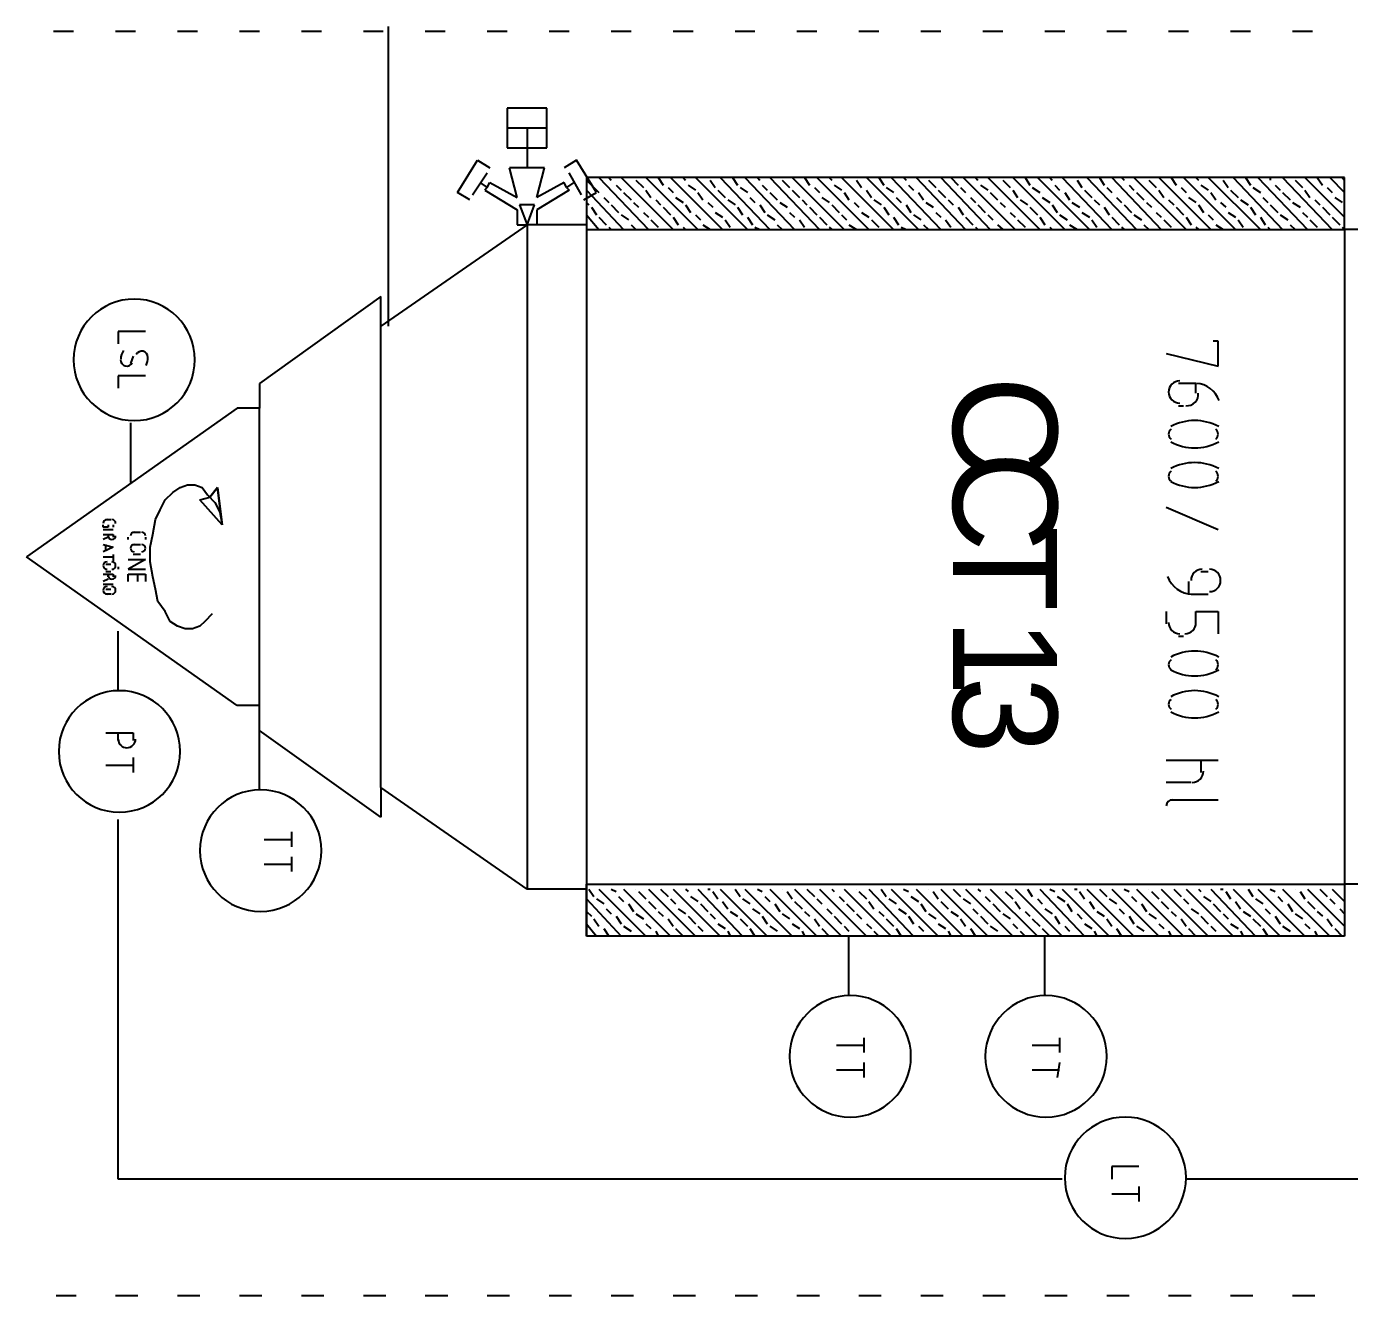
# Model space of a CAD drawing. Header units: millimetres. Extents: x 0 to 33.1, y 1.5 to 45.3.
# Drawn here: x 12.771 to 13.661, y 26.536 to 27.389 of the extents above; entities that cross this region are included whole.
import ezdxf

# ---------------------------------------------------------------- set-up
doc = ezdxf.new("R2010")
doc.units = ezdxf.units.MM
doc.header["$MEASUREMENT"] = 0
doc.layers.get('0').update_dxf_attribs({"linetype": 'CONTINUOUS'})

msp = doc.modelspace()

# ---------------------------------------------------------------- linework, layer by layer
at = {"color": 140, "linetype": 'Continuous'}
for p, q in [((12.8028, 27.3861), (12.7894, 27.3861)), ((12.8445, 27.3861), (12.8311, 27.3861)), ((12.8861, 27.3861), (12.8728, 27.3861)), ((12.9278, 27.3861), (12.9144, 27.3861)), ((12.9695, 27.3861), (12.9561, 27.3861)), ((13.0111, 27.3861), (12.9978, 27.3861)), ((13.0144, 27.3894), (13.0144, 27.1878)), ((13.0528, 27.3861), (13.0394, 27.3861)), ((13.0945, 27.3861), (13.0811, 27.3861)), ((13.1361, 27.3861), (13.1228, 27.3861)), ((13.1778, 27.3861), (13.1644, 27.3861)), ((13.2195, 27.3861), (13.2061, 27.3861)), ((13.2611, 27.3861), (13.2478, 27.3861)), ((13.3028, 27.3861), (13.2894, 27.3861)), ((13.3445, 27.3861), (13.3311, 27.3861)), ((13.3861, 27.3861), (13.3728, 27.3861)), ((13.4278, 27.3861), (13.4144, 27.3861)), ((13.4695, 27.3861), (13.4561, 27.3861)), ((13.5111, 27.3861), (13.4978, 27.3861)), ((13.5528, 27.3861), (13.5394, 27.3861)), ((13.5945, 27.3861), (13.5811, 27.3861)), ((13.6361, 27.3861), (13.6228, 27.3861)), ((13.1211, 27.3344), (13.0945, 27.3344)), ((13.0945, 27.3344), (13.0945, 27.3078)), ((13.1211, 27.3078), (13.1211, 27.3344)), ((13.1211, 27.3211), (13.0945, 27.3211)), ((13.1078, 27.3211), (13.1078, 27.2944)), ((13.0945, 27.3078), (13.1211, 27.3078)), ((13.0611, 27.2778), (13.0744, 27.2994)), ((13.0744, 27.2994), (13.0828, 27.2944)), ((13.1411, 27.2994), (13.1328, 27.2944)), ((13.1545, 27.2778), (13.1411, 27.2994)), ((13.0711, 27.2761), (13.0811, 27.2911)), ((13.0711, 27.2761), (13.0811, 27.2911)), ((13.1195, 27.2944), (13.0961, 27.2944)), ((13.1011, 27.2744), (13.0961, 27.2944)), ((13.1144, 27.2744), (13.1195, 27.2944)), ((13.1444, 27.2761), (13.1361, 27.2911)), ((13.1478, 27.2878), (13.1478, 26.7778)), ((13.6578, 27.2878), (13.1478, 27.2878)), ((13.1478, 27.2878), (13.1478, 27.2528)), ((13.6578, 27.2878), (13.1478, 27.2878)), ((13.1561, 27.2878), (13.1895, 27.2528)), ((13.1628, 27.2878), (13.1644, 27.2861)), ((13.1711, 27.2878), (13.2061, 27.2528)), ((13.1878, 27.2878), (13.2228, 27.2528)), ((13.1961, 27.2878), (13.1994, 27.2828)), ((13.2044, 27.2878), (13.2394, 27.2528)), ((13.2128, 27.2878), (13.2145, 27.2861)), ((13.2211, 27.2878), (13.2561, 27.2528)), ((13.2378, 27.2878), (13.2711, 27.2528)), ((13.2461, 27.2878), (13.2495, 27.2828)), ((13.2544, 27.2878), (13.2878, 27.2528)), ((13.2628, 27.2878), (13.2644, 27.2861)), ((13.2711, 27.2878), (13.3045, 27.2528)), ((13.2861, 27.2878), (13.3211, 27.2528)), ((13.2944, 27.2878), (13.2978, 27.2828)), ((13.3028, 27.2878), (13.3378, 27.2528)), ((13.3111, 27.2878), (13.3128, 27.2861)), ((13.3194, 27.2878), (13.3544, 27.2528)), ((13.3361, 27.2878), (13.3711, 27.2528)), ((13.3445, 27.2878), (13.3478, 27.2828)), ((13.3528, 27.2878), (13.3861, 27.2528)), ((13.3611, 27.2878), (13.3628, 27.2861)), ((13.3695, 27.2878), (13.4028, 27.2528)), ((13.3861, 27.2878), (13.4194, 27.2528)), ((13.3928, 27.2878), (13.3978, 27.2828)), ((13.4011, 27.2878), (13.4361, 27.2528)), ((13.4094, 27.2878), (13.4111, 27.2861)), ((13.4178, 27.2878), (13.4528, 27.2528)), ((13.4345, 27.2878), (13.4695, 27.2528)), ((13.4428, 27.2878), (13.4461, 27.2828)), ((13.4511, 27.2878), (13.4861, 27.2528)), ((13.4594, 27.2878), (13.4611, 27.2861)), ((13.4678, 27.2878), (13.5011, 27.2528)), ((13.4844, 27.2878), (13.5178, 27.2528)), ((13.4928, 27.2878), (13.4961, 27.2828)), ((13.5011, 27.2878), (13.5344, 27.2528)), ((13.5078, 27.2878), (13.5094, 27.2861)), ((13.5161, 27.2878), (13.5511, 27.2528)), ((13.5328, 27.2878), (13.5678, 27.2528)), ((13.5411, 27.2878), (13.5444, 27.2828)), ((13.5494, 27.2878), (13.5844, 27.2528)), ((13.5578, 27.2878), (13.5595, 27.2861)), ((13.5661, 27.2878), (13.6011, 27.2528)), ((13.5828, 27.2878), (13.6161, 27.2528)), ((13.5911, 27.2878), (13.5945, 27.2828)), ((13.5994, 27.2878), (13.6328, 27.2528)), ((13.6078, 27.2878), (13.6078, 27.2861)), ((13.6161, 27.2878), (13.6495, 27.2528)), ((13.6311, 27.2878), (13.6578, 27.2611)), ((13.6394, 27.2878), (13.6428, 27.2828)), ((13.6478, 27.2878), (13.6578, 27.2778)), ((13.6561, 27.2878), (13.6578, 27.2861)), ((13.6578, 27.2528), (13.6578, 27.2878)), ((13.6578, 27.2528), (13.6578, 27.2878)), ((13.0761, 27.2844), (13.0811, 27.2811)), ((13.0811, 27.2811), (13.0794, 27.2794)), ((13.0794, 27.2794), (13.1011, 27.2661)), ((13.0811, 27.2811), (13.0828, 27.2844)), ((13.0811, 27.2811), (13.0811, 27.2811)), ((13.0828, 27.2844), (13.1011, 27.2744)), ((13.1328, 27.2844), (13.1144, 27.2744)), ((13.1361, 27.2794), (13.1144, 27.2661)), ((13.1344, 27.2811), (13.1328, 27.2844)), ((13.1394, 27.2844), (13.1344, 27.2811)), ((13.1344, 27.2811), (13.1344, 27.2811)), ((13.1344, 27.2811), (13.1361, 27.2794)), ((13.1478, 27.2861), (13.1511, 27.2828)), ((13.1478, 27.2794), (13.1728, 27.2528)), ((13.1528, 27.2811), (13.1561, 27.2778)), ((13.1678, 27.2828), (13.1711, 27.2794)), ((13.1811, 27.2861), (13.1861, 27.2811)), ((13.1878, 27.2794), (13.1911, 27.2744)), ((13.2028, 27.2811), (13.2061, 27.2778)), ((13.2161, 27.2828), (13.2211, 27.2794)), ((13.2311, 27.2861), (13.2344, 27.2811)), ((13.2361, 27.2794), (13.2411, 27.2744)), ((13.2511, 27.2811), (13.2561, 27.2778)), ((13.2661, 27.2828), (13.2694, 27.2794)), ((13.2795, 27.2861), (13.2844, 27.2811)), ((13.2861, 27.2794), (13.2911, 27.2744)), ((13.3011, 27.2811), (13.3045, 27.2778)), ((13.3145, 27.2828), (13.3194, 27.2794)), ((13.3294, 27.2861), (13.3328, 27.2811)), ((13.3361, 27.2794), (13.3395, 27.2744)), ((13.3494, 27.2811), (13.3544, 27.2778)), ((13.3644, 27.2828), (13.3678, 27.2794)), ((13.3778, 27.2861), (13.3828, 27.2811)), ((13.3844, 27.2794), (13.3894, 27.2744)), ((13.3995, 27.2811), (13.4028, 27.2778)), ((13.4128, 27.2828), (13.4178, 27.2794)), ((13.4278, 27.2861), (13.4328, 27.2811)), ((13.4345, 27.2794), (13.4378, 27.2744)), ((13.4477, 27.2811), (13.4528, 27.2778)), ((13.4628, 27.2828), (13.4661, 27.2794)), ((13.4778, 27.2861), (13.4811, 27.2811)), ((13.4828, 27.2794), (13.4878, 27.2744)), ((13.4978, 27.2811), (13.5011, 27.2778)), ((13.5128, 27.2828), (13.5161, 27.2794)), ((13.5261, 27.2861), (13.5311, 27.2811)), ((13.5328, 27.2794), (13.5361, 27.2744)), ((13.5478, 27.2811), (13.5511, 27.2778)), ((13.5611, 27.2828), (13.5661, 27.2794)), ((13.5761, 27.2861), (13.5794, 27.2811)), ((13.5811, 27.2794), (13.5861, 27.2744)), ((13.5961, 27.2811), (13.6011, 27.2778)), ((13.6111, 27.2828), (13.6144, 27.2794)), ((13.6245, 27.2861), (13.6294, 27.2811)), ((13.6311, 27.2794), (13.6344, 27.2744)), ((13.6461, 27.2811), (13.6495, 27.2778)), ((13.0694, 27.2728), (13.0611, 27.2778)), ((13.1461, 27.2728), (13.1545, 27.2778)), ((13.1478, 27.2711), (13.1495, 27.2694)), ((13.1594, 27.2744), (13.1628, 27.2711)), ((13.1728, 27.2778), (13.1778, 27.2728)), ((13.1795, 27.2711), (13.1828, 27.2678)), ((13.1944, 27.2728), (13.1977, 27.2694)), ((13.2078, 27.2744), (13.2128, 27.2711)), ((13.2228, 27.2778), (13.2261, 27.2728)), ((13.2294, 27.2711), (13.2328, 27.2678)), ((13.2428, 27.2728), (13.2478, 27.2694)), ((13.2578, 27.2744), (13.2611, 27.2711)), ((13.2711, 27.2778), (13.2761, 27.2728)), ((13.2778, 27.2711), (13.2828, 27.2678)), ((13.2928, 27.2728), (13.2961, 27.2694)), ((13.3061, 27.2744), (13.3111, 27.2711)), ((13.3211, 27.2778), (13.3244, 27.2728)), ((13.3278, 27.2711), (13.3311, 27.2678)), ((13.3411, 27.2728), (13.3461, 27.2694)), ((13.3561, 27.2744), (13.3594, 27.2711)), ((13.3711, 27.2778), (13.3745, 27.2728)), ((13.3761, 27.2711), (13.3811, 27.2678)), ((13.3911, 27.2728), (13.3944, 27.2694)), ((13.4061, 27.2744), (13.4094, 27.2711)), ((13.4194, 27.2778), (13.4244, 27.2728)), ((13.4261, 27.2711), (13.4295, 27.2678)), ((13.4395, 27.2728), (13.4444, 27.2694)), ((13.4544, 27.2744), (13.4594, 27.2711)), ((13.4695, 27.2778), (13.4728, 27.2728)), ((13.4744, 27.2711), (13.4794, 27.2678)), ((13.4894, 27.2728), (13.4928, 27.2694)), ((13.5044, 27.2744), (13.5078, 27.2711)), ((13.5178, 27.2778), (13.5228, 27.2728)), ((13.5245, 27.2711), (13.5278, 27.2678)), ((13.5394, 27.2728), (13.5428, 27.2694)), ((13.5528, 27.2744), (13.5578, 27.2711)), ((13.5678, 27.2778), (13.5711, 27.2728)), ((13.5744, 27.2711), (13.5778, 27.2678)), ((13.5878, 27.2728), (13.5928, 27.2694)), ((13.6028, 27.2744), (13.6061, 27.2711)), ((13.6161, 27.2778), (13.6211, 27.2728)), ((13.6228, 27.2711), (13.6278, 27.2678)), ((13.6378, 27.2728), (13.6411, 27.2694)), ((13.6511, 27.2744), (13.6561, 27.2711)), ((13.1011, 27.2661), (13.1011, 27.2561)), ((13.1128, 27.2694), (13.1028, 27.2694)), ((13.1028, 27.2694), (13.1078, 27.2561)), ((13.1078, 27.2561), (13.1128, 27.2694)), ((13.1144, 27.2661), (13.1144, 27.2561)), ((13.1478, 27.2628), (13.1561, 27.2528)), ((13.1511, 27.2678), (13.1545, 27.2628)), ((13.1561, 27.2611), (13.1611, 27.2561)), ((13.1644, 27.2694), (13.1694, 27.2644)), ((13.1711, 27.2628), (13.1761, 27.2594)), ((13.1861, 27.2644), (13.1895, 27.2611)), ((13.1994, 27.2678), (13.2044, 27.2628)), ((13.2061, 27.2611), (13.2094, 27.2561)), ((13.2145, 27.2694), (13.2178, 27.2644)), ((13.2211, 27.2628), (13.2244, 27.2594)), ((13.2344, 27.2644), (13.2394, 27.2611)), ((13.2495, 27.2678), (13.2528, 27.2628)), ((13.2561, 27.2611), (13.2594, 27.2561)), ((13.2644, 27.2694), (13.2678, 27.2644)), ((13.2694, 27.2628), (13.2745, 27.2594)), ((13.2844, 27.2644), (13.2878, 27.2611)), ((13.2978, 27.2678), (13.3028, 27.2628)), ((13.3045, 27.2611), (13.3095, 27.2561)), ((13.3128, 27.2694), (13.3178, 27.2644)), ((13.3194, 27.2628), (13.3227, 27.2594)), ((13.3328, 27.2644), (13.3378, 27.2611)), ((13.3478, 27.2678), (13.3511, 27.2628)), ((13.3544, 27.2611), (13.3578, 27.2561)), ((13.3628, 27.2694), (13.3661, 27.2644)), ((13.3678, 27.2628), (13.3728, 27.2594)), ((13.3828, 27.2644), (13.3861, 27.2611)), ((13.3978, 27.2678), (13.4011, 27.2628)), ((13.4028, 27.2611), (13.4078, 27.2561)), ((13.4111, 27.2694), (13.4161, 27.2644)), ((13.4178, 27.2628), (13.4211, 27.2594)), ((13.4328, 27.2644), (13.4361, 27.2611)), ((13.4461, 27.2678), (13.4511, 27.2628)), ((13.4528, 27.2611), (13.4561, 27.2561)), ((13.4611, 27.2694), (13.4645, 27.2644)), ((13.4661, 27.2628), (13.4711, 27.2594)), ((13.4811, 27.2644), (13.4861, 27.2611)), ((13.4961, 27.2678), (13.4995, 27.2628)), ((13.5011, 27.2611), (13.5061, 27.2561)), ((13.5094, 27.2694), (13.5144, 27.2644)), ((13.5161, 27.2628), (13.5211, 27.2594)), ((13.5311, 27.2644), (13.5344, 27.2611)), ((13.5444, 27.2678), (13.5494, 27.2628)), ((13.5511, 27.2611), (13.5545, 27.2561)), ((13.5595, 27.2694), (13.5628, 27.2644)), ((13.5661, 27.2628), (13.5694, 27.2594)), ((13.5794, 27.2644), (13.5844, 27.2611)), ((13.5945, 27.2678), (13.5978, 27.2628)), ((13.6011, 27.2611), (13.6044, 27.2561)), ((13.6078, 27.2694), (13.6128, 27.2644)), ((13.6144, 27.2628), (13.6195, 27.2594)), ((13.6294, 27.2644), (13.6328, 27.2611)), ((13.6428, 27.2678), (13.6478, 27.2628)), ((13.6495, 27.2611), (13.6545, 27.2561)), ((13.1078, 27.2561), (13.0094, 27.1878)), ((13.1078, 27.2561), (13.0094, 27.1878)), ((13.1011, 27.2561), (13.1078, 27.2561)), ((13.1478, 27.2561), (13.1078, 27.2561)), ((13.1078, 27.2561), (13.1078, 26.8094)), ((13.1478, 27.2561), (13.1078, 27.2561)), ((13.1478, 27.2561), (13.1078, 27.2561)), ((13.1478, 27.2561), (13.1078, 27.2561)), ((13.1144, 27.2561), (13.1078, 27.2561)), ((13.1478, 27.2528), (13.6578, 27.2528)), ((13.1495, 27.2528), (13.1495, 27.2528)), ((13.1628, 27.2544), (13.1644, 27.2528)), ((13.1778, 27.2561), (13.1811, 27.2528)), ((13.1911, 27.2594), (13.1961, 27.2544)), ((13.1977, 27.2528), (13.1977, 27.2528)), ((13.2128, 27.2544), (13.2145, 27.2528)), ((13.2261, 27.2561), (13.2311, 27.2528)), ((13.2411, 27.2594), (13.2445, 27.2544)), ((13.2478, 27.2528), (13.2478, 27.2528)), ((13.2611, 27.2544), (13.2644, 27.2528)), ((13.2761, 27.2561), (13.2795, 27.2528)), ((13.2911, 27.2594), (13.2944, 27.2544)), ((13.2961, 27.2528), (13.2961, 27.2528)), ((13.3111, 27.2544), (13.3128, 27.2528)), ((13.3244, 27.2561), (13.3294, 27.2528)), ((13.3395, 27.2594), (13.3445, 27.2544)), ((13.3461, 27.2528), (13.3461, 27.2528)), ((13.3594, 27.2544), (13.3628, 27.2528)), ((13.3745, 27.2561), (13.3778, 27.2528)), ((13.3894, 27.2594), (13.3928, 27.2544)), ((13.3944, 27.2528), (13.3944, 27.2528)), ((13.4094, 27.2544), (13.4111, 27.2528)), ((13.4244, 27.2561), (13.4278, 27.2528)), ((13.4378, 27.2594), (13.4428, 27.2544)), ((13.4444, 27.2528), (13.4444, 27.2528)), ((13.4594, 27.2544), (13.4611, 27.2528)), ((13.4728, 27.2561), (13.4778, 27.2528)), ((13.4878, 27.2594), (13.4911, 27.2544)), ((13.4928, 27.2528), (13.4945, 27.2528)), ((13.5078, 27.2544), (13.5094, 27.2528)), ((13.5228, 27.2561), (13.5261, 27.2528)), ((13.5361, 27.2594), (13.5411, 27.2544)), ((13.5428, 27.2528), (13.5428, 27.2528)), ((13.5578, 27.2544), (13.5595, 27.2528)), ((13.5711, 27.2561), (13.5761, 27.2528)), ((13.5861, 27.2594), (13.5895, 27.2544)), ((13.5928, 27.2528), (13.5928, 27.2528)), ((13.6061, 27.2544), (13.6078, 27.2528)), ((13.6211, 27.2561), (13.6245, 27.2528)), ((13.6344, 27.2594), (13.6394, 27.2544)), ((13.6411, 27.2528), (13.6411, 27.2528)), ((13.6561, 27.2544), (13.6578, 27.2528)), ((13.7228, 27.2528), (13.6578, 27.2528)), ((13.6578, 27.2528), (13.6578, 26.8128)), ((13.0094, 27.2078), (12.9278, 27.1494)), ((13.0094, 27.1878), (13.0094, 27.2078)), ((12.8511, 27.1844), (12.8328, 27.1844)), ((12.8328, 27.1844), (12.8328, 27.1761)), ((13.0094, 26.8778), (13.0094, 27.1878)), ((13.5727, 27.1778), (13.5694, 27.1778)), ((13.5727, 27.1611), (13.5727, 27.1778)), ((12.8428, 27.1678), (12.8411, 27.1628)), ((13.5378, 27.1694), (13.5727, 27.1611)), ((12.8511, 27.1544), (12.8328, 27.1544)), ((12.8328, 27.1544), (12.8328, 27.1461)), ((12.9278, 27.1494), (12.9278, 27.1328)), ((13.5578, 27.1494), (13.5461, 27.1494)), ((13.5578, 27.1428), (13.5578, 27.1494)), ((12.9128, 27.1328), (12.7711, 27.0328)), ((12.9278, 27.1328), (12.9128, 27.1328)), ((12.9278, 26.9328), (12.9278, 27.1328)), ((13.5461, 27.1344), (13.5494, 27.1344)), ((12.8411, 27.1228), (12.8411, 27.0828)), ((12.8644, 27.0711), (12.8695, 27.0761)), ((12.8695, 27.0761), (12.8745, 27.0794)), ((12.8745, 27.0794), (12.8794, 27.0811)), ((12.8794, 27.0811), (12.8844, 27.0811)), ((12.8844, 27.0811), (12.8894, 27.0794)), ((12.8894, 27.0794), (12.8928, 27.0744)), ((12.8928, 27.0744), (12.8978, 27.0694)), ((12.8995, 27.0794), (12.8944, 27.0728)), ((12.8944, 27.0728), (12.8995, 27.0794)), ((12.9028, 27.0544), (12.8995, 27.0794)), ((12.8995, 27.0794), (12.9028, 27.0544)), ((12.8611, 27.0644), (12.8644, 27.0711)), ((12.8878, 27.0711), (12.8944, 27.0728)), ((12.8878, 27.0711), (12.8944, 27.0728)), ((12.9028, 27.0544), (12.8878, 27.0711)), ((12.9028, 27.0544), (12.8878, 27.0711)), ((12.8978, 27.0694), (12.9011, 27.0628)), ((13.5378, 27.0661), (13.5727, 27.0511)), ((12.8244, 27.0578), (12.8278, 27.0578)), ((12.8561, 27.0478), (12.8578, 27.0578)), ((12.8578, 27.0578), (12.8611, 27.0644)), ((12.9011, 27.0628), (12.9028, 27.0544)), ((12.8227, 27.0528), (12.8227, 27.0544)), ((12.8261, 27.0528), (12.8227, 27.0528)), ((12.8227, 27.0511), (12.8294, 27.0511)), ((12.8227, 27.0478), (12.8294, 27.0478)), ((12.8261, 27.0544), (12.8261, 27.0528)), ((12.8261, 27.0478), (12.8261, 27.0461)), ((12.8294, 27.0544), (12.8294, 27.0528)), ((12.8294, 27.0478), (12.8294, 27.0461)), ((12.8428, 27.0494), (12.8478, 27.0494)), ((12.8544, 27.0394), (12.8561, 27.0478)), ((12.8261, 27.0461), (12.8227, 27.0444)), ((12.8227, 27.0411), (12.8294, 27.0394)), ((12.8294, 27.0394), (12.8227, 27.0361)), ((12.8244, 27.0378), (12.8244, 27.0411)), ((12.8395, 27.0444), (12.8395, 27.0461)), ((12.8428, 27.0411), (12.8478, 27.0411)), ((12.8511, 27.0461), (12.8511, 27.0444)), ((12.8544, 27.0294), (12.8544, 27.0394)), ((12.9128, 26.9328), (12.7711, 27.0328)), ((12.8227, 27.0328), (12.8294, 27.0328)), ((12.8294, 27.0344), (12.8294, 27.0294)), ((12.8395, 27.0311), (12.8511, 27.0311)), ((12.8511, 27.0311), (12.8395, 27.0244)), ((12.8478, 27.0344), (12.8428, 27.0344)), ((12.8561, 27.0194), (12.8544, 27.0294)), ((12.8227, 27.0211), (12.8294, 27.0211)), ((12.8244, 27.0278), (12.8278, 27.0278)), ((12.8278, 27.0228), (12.8244, 27.0228)), ((12.8261, 27.0194), (12.8261, 27.0211)), ((12.8294, 27.0211), (12.8294, 27.0194)), ((12.8328, 27.0261), (12.8328, 27.0244)), ((12.8395, 27.0244), (12.8511, 27.0244)), ((12.8395, 27.0161), (12.8395, 27.0211)), ((12.8395, 27.0211), (12.8511, 27.0211)), ((12.8461, 27.0161), (12.8461, 27.0211)), ((12.8511, 27.0211), (12.8511, 27.0161)), ((13.5661, 27.0228), (13.5611, 27.0228)), ((12.8261, 27.0178), (12.8227, 27.0161)), ((12.8227, 27.0144), (12.8294, 27.0144)), ((12.8578, 27.0111), (12.8561, 27.0194)), ((13.5528, 27.0161), (13.5528, 27.0078)), ((12.8244, 27.0111), (12.8278, 27.0111)), ((12.8278, 27.0078), (12.8244, 27.0078)), ((12.8594, 27.0028), (12.8578, 27.0111)), ((12.8644, 26.9961), (12.8594, 27.0028)), ((13.5545, 27.0078), (13.5661, 27.0078)), ((12.8678, 26.9894), (12.8644, 26.9961)), ((12.8961, 26.9944), (12.8911, 26.9894)), ((13.5378, 26.9961), (13.5378, 26.9878)), ((13.5578, 26.9878), (13.5578, 26.9961)), ((13.5578, 26.9961), (13.5727, 26.9961)), ((13.5727, 26.9961), (13.5727, 26.9811)), ((12.8728, 26.9861), (12.8678, 26.9894)), ((12.8778, 26.9844), (12.8728, 26.9861)), ((12.8878, 26.9861), (12.8828, 26.9844)), ((12.8911, 26.9894), (12.8878, 26.9861)), ((12.8328, 26.9428), (12.8328, 26.9828)), ((12.8828, 26.9844), (12.8778, 26.9844)), ((13.5461, 26.9794), (13.5494, 26.9794)), ((12.9278, 26.9328), (12.9128, 26.9328)), ((12.9278, 26.9161), (12.9278, 26.9328)), ((12.8244, 26.9144), (12.8428, 26.9144)), ((12.8328, 26.9094), (12.8328, 26.9144)), ((12.8428, 26.9144), (12.8428, 26.9094)), ((13.0094, 26.8578), (12.9278, 26.9161)), ((12.9278, 26.8761), (12.9278, 26.9161)), ((12.8428, 26.8978), (12.8428, 26.8878)), ((13.5378, 26.8961), (13.5727, 26.8961)), ((13.5611, 26.8961), (13.5611, 26.8878)), ((12.8244, 26.8928), (12.8428, 26.8928)), ((13.5545, 26.8811), (13.5378, 26.8811)), ((13.0094, 26.8778), (13.0094, 26.8578)), ((13.1078, 26.8094), (13.0094, 26.8778)), ((13.1078, 26.8094), (13.0094, 26.8778)), ((13.5411, 26.8694), (13.5727, 26.8694)), ((12.8328, 26.6144), (12.8328, 26.8561)), ((12.9311, 26.8428), (12.9494, 26.8428)), ((12.9494, 26.8478), (12.9494, 26.8378)), ((12.9311, 26.8261), (12.9494, 26.8261)), ((12.9494, 26.8311), (12.9494, 26.8211)), ((13.1478, 26.8094), (13.1078, 26.8094)), ((13.1478, 26.8094), (13.1078, 26.8094)), ((13.1478, 26.7778), (13.1478, 26.8128)), ((13.1478, 26.8128), (13.6578, 26.8128)), ((13.1495, 26.8094), (13.1528, 26.8044)), ((13.1561, 26.8094), (13.1878, 26.7778)), ((13.1644, 26.8094), (13.1678, 26.8078)), ((13.1728, 26.8094), (13.2044, 26.7778)), ((13.1811, 26.8094), (13.1811, 26.8094)), ((13.1828, 26.8078), (13.1878, 26.8028)), ((13.1895, 26.8094), (13.2211, 26.7778)), ((13.1977, 26.8094), (13.2028, 26.8044)), ((13.2061, 26.8094), (13.2378, 26.7778)), ((13.2145, 26.8094), (13.2161, 26.8078)), ((13.2228, 26.8094), (13.2528, 26.7778)), ((13.2294, 26.8094), (13.2311, 26.8094)), ((13.2328, 26.8078), (13.2361, 26.8028)), ((13.2378, 26.8094), (13.2694, 26.7778)), ((13.2478, 26.8094), (13.2511, 26.8044)), ((13.2544, 26.8094), (13.2861, 26.7778)), ((13.2628, 26.8094), (13.2661, 26.8078)), ((13.2711, 26.8094), (13.3028, 26.7778)), ((13.2795, 26.8094), (13.2795, 26.8094)), ((13.2828, 26.8078), (13.2861, 26.8028)), ((13.2878, 26.8094), (13.3194, 26.7778)), ((13.2961, 26.8094), (13.3011, 26.8044)), ((13.3045, 26.8094), (13.3361, 26.7778)), ((13.3128, 26.8094), (13.3145, 26.8078)), ((13.3211, 26.8094), (13.3528, 26.7778)), ((13.3294, 26.8094), (13.3294, 26.8094)), ((13.3311, 26.8078), (13.3361, 26.8028)), ((13.3378, 26.8094), (13.3678, 26.7778)), ((13.3461, 26.8094), (13.3494, 26.8044)), ((13.3528, 26.8094), (13.3844, 26.7778)), ((13.3611, 26.8094), (13.3644, 26.8078)), ((13.3695, 26.8094), (13.4011, 26.7778)), ((13.3778, 26.8094), (13.3778, 26.8094)), ((13.3811, 26.8078), (13.3844, 26.8028)), ((13.3861, 26.8094), (13.4178, 26.7778)), ((13.3944, 26.8094), (13.3995, 26.8044)), ((13.4028, 26.8094), (13.4345, 26.7778)), ((13.4111, 26.8094), (13.4128, 26.8078)), ((13.4194, 26.8094), (13.4511, 26.7778)), ((13.4278, 26.8094), (13.4278, 26.8094)), ((13.4295, 26.8078), (13.4345, 26.8028)), ((13.4361, 26.8094), (13.4678, 26.7778)), ((13.4444, 26.8094), (13.4477, 26.8044)), ((13.4528, 26.8094), (13.4828, 26.7778)), ((13.4594, 26.8094), (13.4628, 26.8078)), ((13.4678, 26.8094), (13.4995, 26.7778)), ((13.4761, 26.8094), (13.4778, 26.8094)), ((13.4794, 26.8078), (13.4828, 26.8028)), ((13.4844, 26.8094), (13.5161, 26.7778)), ((13.4928, 26.8094), (13.4978, 26.8044)), ((13.5011, 26.8094), (13.5328, 26.7778)), ((13.5094, 26.8094), (13.5128, 26.8078)), ((13.5178, 26.8094), (13.5494, 26.7778)), ((13.5261, 26.8094), (13.5261, 26.8094)), ((13.5278, 26.8078), (13.5328, 26.8028)), ((13.5344, 26.8094), (13.5661, 26.7778)), ((13.5428, 26.8094), (13.5478, 26.8044)), ((13.5511, 26.8094), (13.5828, 26.7778)), ((13.5595, 26.8094), (13.5611, 26.8078)), ((13.5678, 26.8094), (13.5978, 26.7778)), ((13.5744, 26.8094), (13.5761, 26.8094)), ((13.5778, 26.8078), (13.5811, 26.8028)), ((13.5828, 26.8094), (13.6144, 26.7778)), ((13.5928, 26.8094), (13.5961, 26.8044)), ((13.5994, 26.8094), (13.6311, 26.7778)), ((13.6078, 26.8094), (13.6111, 26.8078)), ((13.6161, 26.8094), (13.6478, 26.7778)), ((13.6245, 26.8094), (13.6245, 26.8094)), ((13.6278, 26.8078), (13.6311, 26.8028)), ((13.6328, 26.8094), (13.6578, 26.7844)), ((13.6411, 26.8094), (13.6461, 26.8044)), ((13.6495, 26.8094), (13.6578, 26.8011)), ((13.7228, 26.8128), (13.6578, 26.8128)), ((13.6578, 26.8128), (13.6578, 26.7778)), ((13.6578, 26.8128), (13.6578, 26.7778)), ((13.6578, 26.8094), (13.6578, 26.8094)), ((13.1478, 26.8028), (13.1711, 26.7778)), ((13.1545, 26.8028), (13.1594, 26.7994)), ((13.1694, 26.8044), (13.1728, 26.8011)), ((13.1761, 26.7994), (13.1795, 26.7944)), ((13.1895, 26.8011), (13.1944, 26.7961)), ((13.2044, 26.8028), (13.2078, 26.7994)), ((13.2178, 26.8044), (13.2228, 26.8011)), ((13.2244, 26.7994), (13.2294, 26.7944)), ((13.2394, 26.8011), (13.2428, 26.7961)), ((13.2528, 26.8028), (13.2578, 26.7994)), ((13.2678, 26.8044), (13.2711, 26.8011)), ((13.2745, 26.7994), (13.2778, 26.7944)), ((13.2878, 26.8011), (13.2928, 26.7961)), ((13.3028, 26.8028), (13.3061, 26.7994)), ((13.3178, 26.8044), (13.3211, 26.8011)), ((13.3227, 26.7994), (13.3278, 26.7944)), ((13.3378, 26.8011), (13.3411, 26.7961)), ((13.3511, 26.8028), (13.3561, 26.7994)), ((13.3661, 26.8044), (13.3711, 26.8011)), ((13.3728, 26.7994), (13.3761, 26.7944)), ((13.3861, 26.8011), (13.3911, 26.7961)), ((13.4011, 26.8028), (13.4061, 26.7994)), ((13.4161, 26.8044), (13.4194, 26.8011)), ((13.4211, 26.7994), (13.4261, 26.7944)), ((13.4361, 26.8011), (13.4395, 26.7961)), ((13.4511, 26.8028), (13.4544, 26.7994)), ((13.4645, 26.8044), (13.4695, 26.8011)), ((13.4711, 26.7994), (13.4744, 26.7944)), ((13.4861, 26.8011), (13.4894, 26.7961)), ((13.4995, 26.8028), (13.5044, 26.7994)), ((13.5144, 26.8044), (13.5178, 26.8011)), ((13.5211, 26.7994), (13.5245, 26.7944)), ((13.5344, 26.8011), (13.5394, 26.7961)), ((13.5494, 26.8028), (13.5528, 26.7994)), ((13.5628, 26.8044), (13.5678, 26.8011)), ((13.5694, 26.7994), (13.5744, 26.7944)), ((13.5844, 26.8011), (13.5878, 26.7961)), ((13.5978, 26.8028), (13.6028, 26.7994)), ((13.6128, 26.8044), (13.6161, 26.8011)), ((13.6195, 26.7994), (13.6228, 26.7944)), ((13.6328, 26.8011), (13.6378, 26.7961)), ((13.6478, 26.8028), (13.6511, 26.7994)), ((13.1478, 26.7944), (13.1511, 26.7911)), ((13.1528, 26.7894), (13.1561, 26.7844)), ((13.1611, 26.7961), (13.1644, 26.7928)), ((13.1678, 26.7911), (13.1711, 26.7861)), ((13.1811, 26.7928), (13.1861, 26.7894)), ((13.1961, 26.7944), (13.1994, 26.7911)), ((13.2028, 26.7894), (13.2061, 26.7844)), ((13.2094, 26.7961), (13.2145, 26.7928)), ((13.2161, 26.7911), (13.2211, 26.7861)), ((13.2311, 26.7928), (13.2344, 26.7894)), ((13.2445, 26.7944), (13.2495, 26.7911)), ((13.2511, 26.7894), (13.2561, 26.7844)), ((13.2594, 26.7961), (13.2644, 26.7928)), ((13.2661, 26.7911), (13.2694, 26.7861)), ((13.2795, 26.7928), (13.2844, 26.7894)), ((13.2944, 26.7944), (13.2978, 26.7911)), ((13.3011, 26.7894), (13.3045, 26.7844)), ((13.3095, 26.7961), (13.3128, 26.7928)), ((13.3145, 26.7911), (13.3194, 26.7861)), ((13.3294, 26.7928), (13.3328, 26.7894)), ((13.3445, 26.7944), (13.3478, 26.7911)), ((13.3494, 26.7894), (13.3544, 26.7844)), ((13.3578, 26.7961), (13.3628, 26.7928)), ((13.3644, 26.7911), (13.3678, 26.7861)), ((13.3778, 26.7928), (13.3828, 26.7894)), ((13.3928, 26.7944), (13.3978, 26.7911)), ((13.3995, 26.7894), (13.4028, 26.7844)), ((13.4078, 26.7961), (13.4111, 26.7928)), ((13.4128, 26.7911), (13.4178, 26.7861)), ((13.4278, 26.7928), (13.4328, 26.7894)), ((13.4428, 26.7944), (13.4461, 26.7911)), ((13.4477, 26.7894), (13.4528, 26.7844)), ((13.4561, 26.7961), (13.4611, 26.7928)), ((13.4628, 26.7911), (13.4661, 26.7861)), ((13.4778, 26.7928), (13.4811, 26.7894)), ((13.4911, 26.7944), (13.4961, 26.7911)), ((13.4978, 26.7894), (13.5011, 26.7844)), ((13.5061, 26.7961), (13.5094, 26.7928)), ((13.5128, 26.7911), (13.5161, 26.7861)), ((13.5261, 26.7928), (13.5311, 26.7894)), ((13.5411, 26.7944), (13.5444, 26.7911)), ((13.5478, 26.7894), (13.5511, 26.7844)), ((13.5545, 26.7961), (13.5595, 26.7928)), ((13.5611, 26.7911), (13.5661, 26.7861)), ((13.5761, 26.7928), (13.5794, 26.7894)), ((13.5895, 26.7944), (13.5945, 26.7911)), ((13.5961, 26.7894), (13.6011, 26.7844)), ((13.6044, 26.7961), (13.6078, 26.7928)), ((13.6111, 26.7911), (13.6144, 26.7861)), ((13.6245, 26.7928), (13.6294, 26.7894)), ((13.6394, 26.7944), (13.6428, 26.7911)), ((13.6461, 26.7894), (13.6495, 26.7844)), ((13.6545, 26.7961), (13.6578, 26.7928)), ((13.1478, 26.7861), (13.1545, 26.7778)), ((13.1594, 26.7828), (13.1628, 26.7778)), ((13.1728, 26.7844), (13.1778, 26.7811)), ((13.1878, 26.7861), (13.1911, 26.7828)), ((13.1944, 26.7811), (13.1961, 26.7778)), ((13.2078, 26.7828), (13.2128, 26.7778)), ((13.2228, 26.7844), (13.2261, 26.7811)), ((13.2361, 26.7861), (13.2411, 26.7828)), ((13.2428, 26.7811), (13.2445, 26.7778)), ((13.2578, 26.7828), (13.2611, 26.7778)), ((13.2711, 26.7844), (13.2761, 26.7811)), ((13.2861, 26.7861), (13.2911, 26.7828)), ((13.2928, 26.7811), (13.2944, 26.7778)), ((13.3061, 26.7828), (13.3111, 26.7778)), ((13.3211, 26.7844), (13.3244, 26.7811)), ((13.3361, 26.7861), (13.3395, 26.7828)), ((13.3411, 26.7811), (13.3445, 26.7778)), ((13.3561, 26.7828), (13.3594, 26.7778)), ((13.3711, 26.7844), (13.3745, 26.7811)), ((13.3844, 26.7861), (13.3894, 26.7828)), ((13.3911, 26.7811), (13.3928, 26.7778)), ((13.4061, 26.7828), (13.4094, 26.7778)), ((13.4194, 26.7844), (13.4244, 26.7811)), ((13.4345, 26.7861), (13.4378, 26.7828)), ((13.4395, 26.7811), (13.4428, 26.7778)), ((13.4544, 26.7828), (13.4594, 26.7778)), ((13.4695, 26.7844), (13.4728, 26.7811)), ((13.4828, 26.7861), (13.4878, 26.7828)), ((13.4894, 26.7811), (13.4911, 26.7778)), ((13.5044, 26.7828), (13.5078, 26.7778)), ((13.5178, 26.7844), (13.5228, 26.7811)), ((13.5328, 26.7861), (13.5361, 26.7828)), ((13.5394, 26.7811), (13.5411, 26.7778)), ((13.5528, 26.7828), (13.5578, 26.7778)), ((13.5678, 26.7844), (13.5711, 26.7811)), ((13.5811, 26.7861), (13.5861, 26.7828)), ((13.5878, 26.7811), (13.5895, 26.7778)), ((13.6028, 26.7828), (13.6061, 26.7778)), ((13.6161, 26.7844), (13.6211, 26.7811)), ((13.6311, 26.7861), (13.6344, 26.7828)), ((13.6378, 26.7811), (13.6394, 26.7778)), ((13.6511, 26.7828), (13.6561, 26.7778)), ((13.6578, 26.7778), (13.1478, 26.7778)), ((13.6578, 26.7778), (13.1478, 26.7778)), ((13.1795, 26.7778), (13.1795, 26.7778)), ((13.2294, 26.7778), (13.2294, 26.7778)), ((13.2778, 26.7778), (13.2778, 26.7778)), ((13.3244, 26.7378), (13.3244, 26.7778)), ((13.3278, 26.7778), (13.3278, 26.7778)), ((13.3761, 26.7778), (13.3761, 26.7778)), ((13.4261, 26.7778), (13.4261, 26.7778)), ((13.4561, 26.7378), (13.4561, 26.7778)), ((13.4744, 26.7778), (13.4744, 26.7778)), ((13.5245, 26.7778), (13.5245, 26.7778)), ((13.5744, 26.7778), (13.5744, 26.7778)), ((13.6228, 26.7778), (13.6228, 26.7778)), ((13.3344, 26.7094), (13.3344, 26.6994)), ((13.4661, 26.7094), (13.4661, 26.6994)), ((13.3161, 26.7044), (13.3344, 26.7044)), ((13.4477, 26.7044), (13.4661, 26.7044)), ((13.3344, 26.6928), (13.3344, 26.6828)), ((13.4661, 26.6928), (13.4645, 26.6828)), ((13.3161, 26.6878), (13.3344, 26.6878)), ((13.4477, 26.6878), (13.4661, 26.6878)), ((13.5194, 26.6228), (13.5011, 26.6228)), ((13.5011, 26.6228), (13.5011, 26.6144)), ((13.4678, 26.6144), (12.8328, 26.6144)), ((14.1878, 26.6144), (13.5511, 26.6144)), ((13.5011, 26.6044), (13.5194, 26.6044)), ((13.5194, 26.6094), (13.5194, 26.5994)), ((12.7911, 26.5361), (12.8045, 26.5361)), ((12.8311, 26.5361), (12.8461, 26.5361)), ((12.8728, 26.5361), (12.8878, 26.5361)), ((12.9144, 26.5361), (12.9295, 26.5361)), ((12.9561, 26.5361), (12.9711, 26.5361)), ((12.9978, 26.5361), (13.0128, 26.5361)), ((13.0394, 26.5361), (13.0545, 26.5361)), ((13.0811, 26.5361), (13.0961, 26.5361)), ((13.1228, 26.5361), (13.1378, 26.5361)), ((13.1644, 26.5361), (13.1795, 26.5361)), ((13.2061, 26.5361), (13.2211, 26.5361)), ((13.2478, 26.5361), (13.2628, 26.5361)), ((13.2894, 26.5361), (13.3045, 26.5361)), ((13.3311, 26.5361), (13.3461, 26.5361)), ((13.3728, 26.5361), (13.3878, 26.5361)), ((13.4144, 26.5361), (13.4295, 26.5361)), ((13.4561, 26.5361), (13.4711, 26.5361)), ((13.4978, 26.5361), (13.5128, 26.5361)), ((13.5394, 26.5361), (13.5545, 26.5361)), ((13.5811, 26.5361), (13.5961, 26.5361)), ((13.6228, 26.5361), (13.6378, 26.5361))]:
    msp.add_line(p, q, dxfattribs=at)
for points in [[(12.8436, 27.2061), (12.8211, 27.2061), (12.8028, 27.1878), (12.8028, 27.1653)], [(12.8844, 27.1653), (12.8844, 27.1878), (12.8662, 27.2061), (12.8436, 27.2061)], [(12.8028, 27.1653), (12.8028, 27.1428), (12.8211, 27.1244), (12.8436, 27.1244)], [(12.8344, 27.1653), (12.8344, 27.1633), (12.8358, 27.1617), (12.8376, 27.1612)], [(12.8364, 27.1715), (12.8352, 27.1699), (12.8345, 27.1678), (12.8345, 27.1658)], [(12.8376, 27.1612), (12.8395, 27.1607), (12.8414, 27.1617), (12.8423, 27.1633)], [(12.8436, 27.1244), (12.8662, 27.1244), (12.8844, 27.1428), (12.8844, 27.1653)], [(12.8496, 27.171), (12.8477, 27.1714), (12.8458, 27.1706), (12.8449, 27.1689)], [(12.8528, 27.1669), (12.8528, 27.1689), (12.8515, 27.1706), (12.8496, 27.171)], [(12.8517, 27.1615), (12.8524, 27.1632), (12.8528, 27.165), (12.8528, 27.1667)], [(13.5469, 27.1511), (13.5428, 27.1511), (13.5394, 27.1478), (13.5394, 27.1436)], [(13.5734, 27.1379), (13.571, 27.1444), (13.565, 27.149), (13.5581, 27.1494)], [(13.5394, 27.1436), (13.5394, 27.1394), (13.5428, 27.1361), (13.5469, 27.1361)], [(13.5509, 27.1344), (13.5533, 27.1342), (13.5556, 27.135), (13.5572, 27.1367)], [(13.5572, 27.1367), (13.5589, 27.1383), (13.5597, 27.1407), (13.5593, 27.1429)], [(13.5411, 27.1186), (13.5401, 27.1178), (13.5394, 27.1165), (13.5394, 27.1153)], [(13.5731, 27.1204), (13.563, 27.1258), (13.5508, 27.1258), (13.5408, 27.1204)], [(13.5727, 27.1153), (13.5727, 27.1165), (13.5722, 27.1178), (13.5711, 27.1186)], [(13.5394, 27.1153), (13.5394, 27.1139), (13.5401, 27.1128), (13.5411, 27.1119)], [(13.5408, 27.1101), (13.5508, 27.1047), (13.563, 27.1047), (13.5731, 27.1101)], [(13.5711, 27.1119), (13.5722, 27.1128), (13.5727, 27.1139), (13.5727, 27.1153)], [(13.5731, 27.0921), (13.563, 27.0975), (13.5508, 27.0975), (13.5408, 27.0921)], [(13.5411, 27.0903), (13.5401, 27.0896), (13.5394, 27.0883), (13.5394, 27.0869)], [(13.5394, 27.0869), (13.5394, 27.0856), (13.5401, 27.0843), (13.5411, 27.0836)], [(13.5408, 27.0835), (13.5508, 27.0781), (13.563, 27.0781), (13.5731, 27.0835)], [(13.5727, 27.0869), (13.5727, 27.0883), (13.5722, 27.0896), (13.5711, 27.0903)], [(13.5711, 27.0836), (13.5722, 27.0843), (13.5727, 27.0856), (13.5727, 27.0869)], [(12.8253, 27.0578), (12.8239, 27.0578), (12.8227, 27.0567), (12.8227, 27.0553)], [(12.8311, 27.0553), (12.8311, 27.0567), (12.83, 27.0578), (12.8286, 27.0578)], [(12.8436, 27.0494), (12.8422, 27.0494), (12.8411, 27.0483), (12.8411, 27.0469)], [(12.8511, 27.0469), (12.8511, 27.0483), (12.85, 27.0494), (12.8486, 27.0494)], [(12.8261, 27.0469), (12.8261, 27.0456), (12.8272, 27.0444), (12.8286, 27.0444)], [(12.8286, 27.0444), (12.83, 27.0444), (12.8311, 27.0456), (12.8311, 27.0469)], [(12.8436, 27.0411), (12.8422, 27.0411), (12.8411, 27.04), (12.8411, 27.0386)], [(12.8411, 27.0386), (12.8411, 27.0372), (12.8422, 27.0361), (12.8436, 27.0361)], [(12.8511, 27.0386), (12.8511, 27.04), (12.85, 27.0411), (12.8486, 27.0411)], [(12.8486, 27.0361), (12.85, 27.0361), (12.8511, 27.0372), (12.8511, 27.0386)], [(12.8253, 27.0294), (12.8239, 27.0294), (12.8227, 27.0283), (12.8227, 27.0269)], [(12.8311, 27.0269), (12.8311, 27.0283), (12.83, 27.0294), (12.8286, 27.0294)], [(12.8227, 27.0269), (12.8227, 27.0256), (12.8239, 27.0244), (12.8253, 27.0244)], [(12.8286, 27.0244), (12.83, 27.0244), (12.8311, 27.0256), (12.8311, 27.0269)], [(13.562, 27.0244), (13.5578, 27.0244), (13.5545, 27.0211), (13.5545, 27.0169)], [(13.5744, 27.0169), (13.5744, 27.0211), (13.5711, 27.0244), (13.5669, 27.0244)], [(12.8253, 27.0128), (12.8239, 27.0128), (12.8227, 27.0117), (12.8227, 27.0103)], [(12.8261, 27.0203), (12.8261, 27.0189), (12.8272, 27.0178), (12.8286, 27.0178)], [(12.8286, 27.0178), (12.83, 27.0178), (12.8311, 27.0189), (12.8311, 27.0203)], [(12.8311, 27.0103), (12.8311, 27.0117), (12.83, 27.0128), (12.8286, 27.0128)], [(13.5387, 27.0196), (13.5412, 27.0125), (13.5478, 27.0078), (13.5553, 27.0078)], [(13.5669, 27.0094), (13.5711, 27.0094), (13.5744, 27.0128), (13.5744, 27.0169)], [(12.8227, 27.0103), (12.8227, 27.0089), (12.8239, 27.0078), (12.8253, 27.0078)], [(12.8286, 27.0078), (12.83, 27.0078), (12.8311, 27.0089), (12.8311, 27.0103)], [(13.5394, 26.9886), (13.5394, 26.9844), (13.5428, 26.9811), (13.5469, 26.9811)], [(13.5503, 26.9811), (13.5544, 26.9811), (13.5578, 26.9844), (13.5578, 26.9886)], [(13.5731, 26.9654), (13.563, 26.9708), (13.5508, 26.9708), (13.5408, 26.9654)], [(13.5411, 26.9636), (13.5401, 26.9628), (13.5394, 26.9615), (13.5394, 26.9603)], [(13.5394, 26.9603), (13.5394, 26.9589), (13.5401, 26.9578), (13.5411, 26.9569)], [(13.5727, 26.9603), (13.5727, 26.9615), (13.5722, 26.9628), (13.5711, 26.9636)], [(13.5711, 26.9569), (13.5722, 26.9578), (13.5727, 26.9589), (13.5727, 26.9603)], [(13.5408, 26.9568), (13.5508, 26.9514), (13.563, 26.9514), (13.5731, 26.9568)], [(12.8336, 26.9428), (12.811, 26.9428), (12.7928, 26.9244), (12.7928, 26.9019)], [(12.8745, 26.9019), (12.8745, 26.9244), (12.8562, 26.9428), (12.8336, 26.9428)], [(13.5731, 26.9387), (13.563, 26.9442), (13.5508, 26.9442), (13.5408, 26.9387)], [(13.5411, 26.9369), (13.5401, 26.9363), (13.5394, 26.935), (13.5394, 26.9336)], [(13.5394, 26.9336), (13.5394, 26.9324), (13.5401, 26.9311), (13.5411, 26.9303)], [(13.5727, 26.9336), (13.5727, 26.935), (13.5722, 26.9363), (13.5711, 26.9369)], [(13.5711, 26.9303), (13.5722, 26.9311), (13.5727, 26.9324), (13.5727, 26.9336)], [(13.5408, 26.9286), (13.5508, 26.9231), (13.563, 26.9231), (13.5731, 26.9286)], [(12.8328, 26.9103), (12.8328, 26.9069), (12.8354, 26.9044), (12.8387, 26.9044)], [(12.8387, 26.9044), (12.8418, 26.9044), (12.8445, 26.9071), (12.8445, 26.9103)], [(12.7928, 26.9019), (12.7928, 26.8794), (12.811, 26.8611), (12.8336, 26.8611)], [(12.8336, 26.8611), (12.8562, 26.8611), (12.8745, 26.8794), (12.8745, 26.9019)], [(13.5553, 26.8811), (13.5594, 26.8811), (13.5628, 26.8844), (13.5628, 26.8886)], [(12.9286, 26.8761), (12.906, 26.8761), (12.8878, 26.8578), (12.8878, 26.8353)], [(12.9695, 26.8353), (12.9695, 26.8578), (12.9512, 26.8761), (12.9286, 26.8761)], [(13.5419, 26.8694), (13.5397, 26.8694), (13.5378, 26.8675), (13.5378, 26.8653)], [(12.8878, 26.8353), (12.8878, 26.8128), (12.906, 26.7944), (12.9286, 26.7944)], [(12.9286, 26.7944), (12.9512, 26.7944), (12.9695, 26.8128), (12.9695, 26.8353)], [(13.3253, 26.7378), (13.3027, 26.7378), (13.2844, 26.7194), (13.2844, 26.6969)], [(13.3661, 26.6969), (13.3661, 26.7194), (13.3478, 26.7378), (13.3253, 26.7378)], [(13.4569, 26.7378), (13.4344, 26.7378), (13.4161, 26.7194), (13.4161, 26.6969)], [(13.4978, 26.6969), (13.4978, 26.7194), (13.4795, 26.7378), (13.4569, 26.7378)], [(13.2844, 26.6969), (13.2844, 26.6743), (13.3027, 26.6561), (13.3253, 26.6561)], [(13.3253, 26.6561), (13.3478, 26.6561), (13.3661, 26.6743), (13.3661, 26.6969)], [(13.4161, 26.6969), (13.4161, 26.6743), (13.4344, 26.6561), (13.4569, 26.6561)], [(13.4569, 26.6561), (13.4795, 26.6561), (13.4978, 26.6743), (13.4978, 26.6969)], [(13.5102, 26.6561), (13.4877, 26.6561), (13.4695, 26.6378), (13.4695, 26.6153)], [(13.5511, 26.6153), (13.5511, 26.6378), (13.5328, 26.6561), (13.5102, 26.6561)], [(13.4695, 26.6153), (13.4695, 26.5928), (13.4877, 26.5744), (13.5102, 26.5744)], [(13.5102, 26.5744), (13.5328, 26.5744), (13.5511, 26.5928), (13.5511, 26.6153)]]:
    msp.add_open_spline(points, degree=3, dxfattribs=at)

# ---------------------------------------------------------------- texts
at = {"color": 140}
for s, p in [('C', (13.3944, 27.1544)), ('C', (13.3944, 27.1039)), ('T', (13.3944, 27.0535)), ('1', (13.3944, 26.9913)), ('3', (13.3944, 26.9524))]:
    msp.add_text(s, height=0.07, rotation=270, dxfattribs=at).set_placement(p)

doc.saveas('drawing.dxf')
